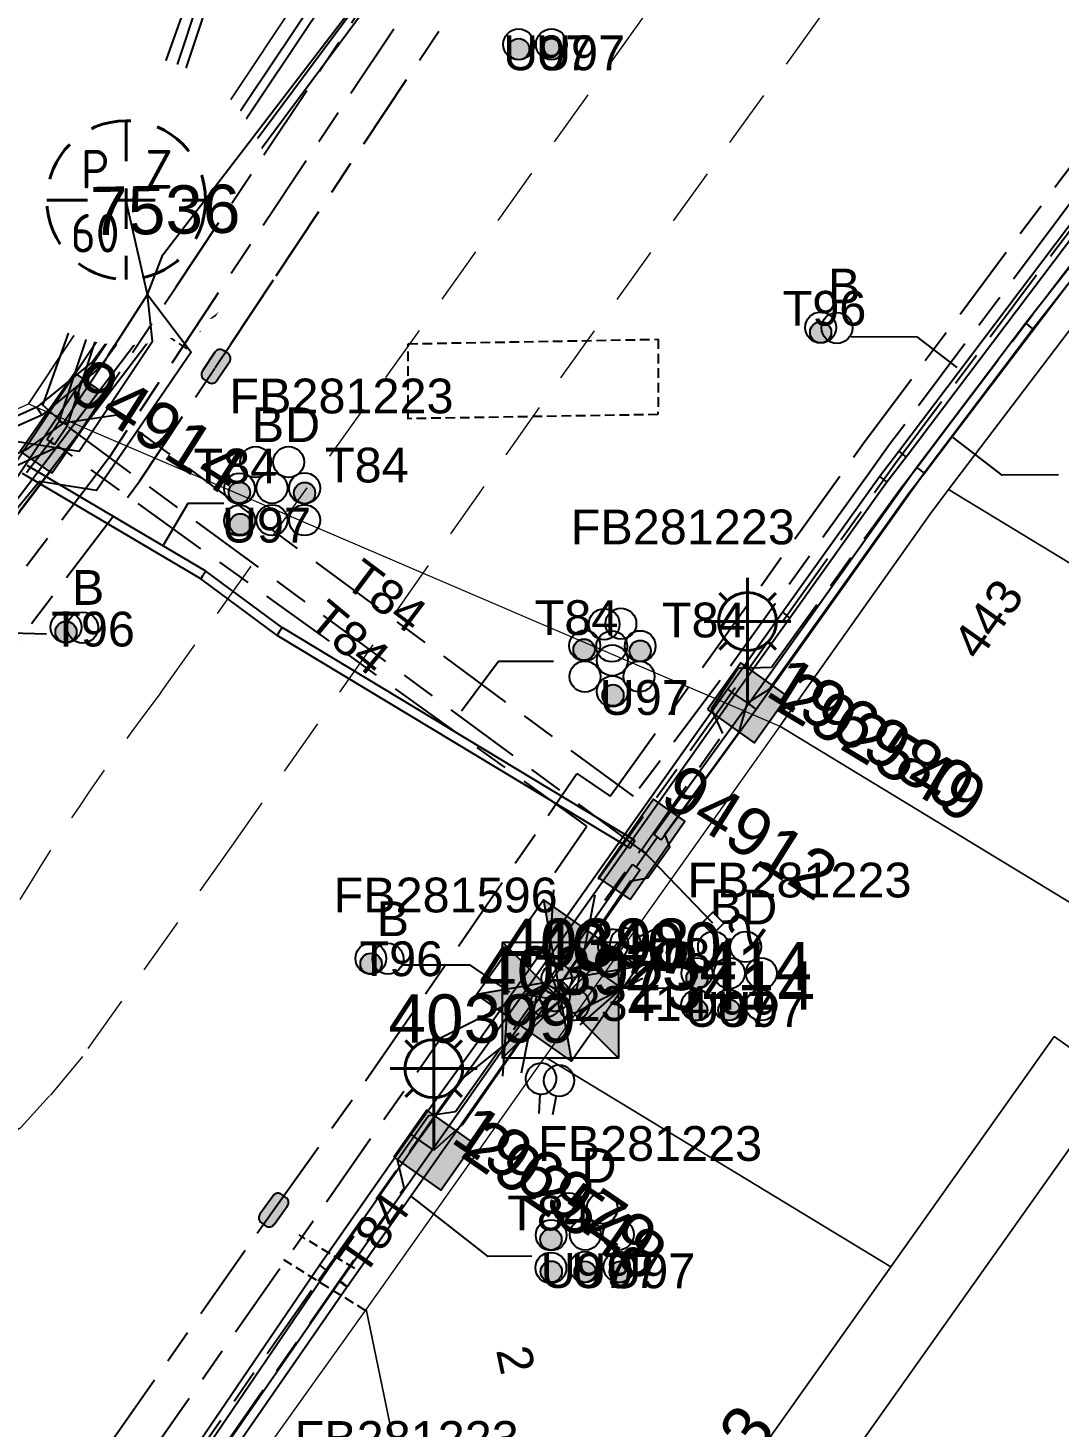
# Model space of a CAD drawing. Header units: metres. Extents: x 300929 to 302247, y 6244220 to 6246836.
# Drawn here: x 301323.3 to 301376.7, y 6244507.1 to 6244579.5 of the extents above; entities that cross this region are included whole.
import ezdxf
from ezdxf.enums import TextEntityAlignment as Align

# ---------------------------------------------------------------- set-up
doc = ezdxf.new("R2010")
doc.units = ezdxf.units.M
for name, pattern in [('Cable Exist UG', [8.2, 4, -1.2, 1.8, -1.2]), ('Dash', [5, 3, -2]), ('DASHED', [0.75, 0.5, -0.25])]:
    doc.linetypes.add(name, pattern=pattern)
doc.layers.get('0').update_dxf_attribs({"color": 6})
for name, color, linetype in [('_User Miscellaneous1', 7, 'Continuous'), ('Duct_SP_EXT', 7, 'Continuous'), ('Equip_HV_EXT', 7, 'Continuous'), ('Equip_SL_EXT', 7, 'Continuous'), ('Equip_SP_SL_EXT', 7, 'Continuous'), ('Mains_HV_EXT', 7, 'Continuous'), ('Mains_HV_MOD', 3, 'Continuous'), ('Mains_LV_EXT', 7, 'Continuous'), ('Mains_LV_SL_EXT', 7, 'Continuous'), ('Services_SP_EXT', 7, 'Continuous'), ('Sub_SP_EXT', 7, 'Continuous'), ('SupportsUG_SP_LV_EXT', 7, 'Continuous'), ('SupportsUG_SP_LV_SL_EXT', 7, 'Continuous')]:
    doc.layers.add(name, color=color, linetype=linetype)
for name, color, linetype, lineweight in [('Cadastre Developer_SP_EXT', 9, 'Continuous', 5), ('Cadastre Land Parcels_SP_EXT', 9, 'Continuous', 5), ('Cadastre Roads_SP_EXT', 9, 'Continuous', 5)]:
    doc.layers.add(name, color=color, linetype=linetype, lineweight=lineweight)
doc.layers.add('UNKNOWN_FEATURES', color=1, linetype='DASHED', plot=False)
doc.styles.add('COLUMN_LABEL', font='arial.ttf')
doc.styles.add('iecARIAL', font='arial.ttf', dxfattribs={"height": 2})
doc.styles.add('IESYMBOL1', font='isocp.shx')
doc.styles.add('POLE_LABEL', font='arial.ttf')
doc.styles.add('SLCP_LABEL', font='arial.ttf', dxfattribs={"height": 3.5})
doc.styles.get("Standard").update_dxf_attribs({"font": 'arial.ttf'})
doc.styles.add('SWITCH_LABEL', font='arial.ttf', dxfattribs={"height": 2.5})

# ---------------------------------------------------------------- blocks, each defined once
blk = doc.blocks.new('COLUMN_EXT')
blk.add_hatch(color=256).paths.add_polyline_path([(-1.485, 1.485), (-1.485, -1.485), (1.485, -1.485), (1.485, 1.485)])
blk.add_lwpolyline([(-1.485, -1.485), (1.485, -1.485), (1.485, 1.485), (-1.485, 1.485)], close=True)
for tag, height, style, flags, p in [('ASSET_NUM', 2.5, 'COLUMN_LABEL', 8, (2, 2)), ('STRUCTURE_PLANT_NUMBER', 0.2, 'POLE_LABEL', 9, (1.813, 0.031)), ('STREET_CODE', 0.2, 'COLUMN_LABEL', 9, (1.813, -0.2))]:
    blk.add_attdef(tag, text='', height=height, dxfattribs=dict(style=style, flags=flags)).set_placement(p, align=Align.MIDDLE_LEFT)
at = {"flags": 9}
for tag, p in [('OWNED_BY', (1.813, -0.6)), ('STATE', (1.813, -0.8)), ('COLUMN_TYPE', (1.813, -0.4)), ('USAGE', (1.813, -1)), ('LEGEND', (1.813, -1.2)), ('LOCATION', (1.813, -1.4)), ('STREETNAME', (1.813, -1.6)), ('SUBURB', (1.813, -1.8)), ('NOTES', (1.813, -2))]:
    blk.add_attdef(tag, text='', height=0.2, dxfattribs=at).set_placement(p, align=Align.MIDDLE_LEFT)
at = {"flags": 1}
blk.add_attdef('Z', (1.813, -2.351), '', height=0.2, dxfattribs=at)
blk = doc.blocks.new('PILLAR_EXT')
blk.add_hatch(color=256).paths.add_polyline_path([(-2.475, 0.99), (-2.475, -0.99), (2.475, -0.99), (2.475, 0.99)])
blk.add_lwpolyline([(-2.475, -0.99), (2.475, -0.99), (2.475, 0.99), (-2.475, 0.99)], close=True)
at = {"style": 'iecARIAL', "flags": 8}
blk.add_attdef('ASSET_NUM', (1.5, 3.5), '', height=2.5, dxfattribs=at)
for tag, p, flags in [('OWNED_BY', (0, -0.2), 9), ('STATE', (0, -0.4), 9), ('SUPPORT_TYPE', (0, -0.6), 9), ('USAGE', (0, -0.8), 9), ('LEGEND', (0, -1), 9), ('LOCATION', (0, -1.2), 9), ('NOTES', (0, -1.4), 9), ('PARENT', (0, -1.6), 9), ('STREETNAME', (0, -1.8), 9), ('SUBURB', (0, -2), 1)]:
    blk.add_attdef(tag, p, '', height=0.2, dxfattribs=dict(flags=flags))
blk = doc.blocks.new('DUCT_EXT')
blk.add_circle((0, 0.8), 0.8)
at = {"flags": 1}
blk.add_attdef('Z', (0, 0), '', height=0.2, dxfattribs=at)
at = {"flags": 9}
for tag, p in [('DUCT_CODE', (0, 0)), ('XSECT_TYPE', (0, -0.2)), ('STATE', (0, -0.6)), ('FB_REFERENCE', (0, -0.4)), ('NOTES', (0, -0.8))]:
    blk.add_attdef(tag, text='', height=0.2, dxfattribs=at).set_placement(p, align=Align.MIDDLE_LEFT)
blk = doc.blocks.new('SL_LANTERN_EXT')
at = {"lineweight": 40}
for p, q in [((0, 1.968), (0, 6.468)), ((-1.459, 5.676), (-1.061, 5.278)), ((1.458, 5.676), (1.06, 5.278)), ((-2.25, 4.218), (2.25, 4.218)), ((-1.459, 2.759), (-1.061, 3.157)), ((1.458, 2.759), (1.06, 3.157)), ((0, 0), (0, 2.721))]:
    blk.add_line(p, q, dxfattribs=at)
blk.add_circle((0, 4.218), 1.5, dxfattribs=at)
at = {"style": 'iecARIAL', "flags": 8}
blk.add_attdef('ASSET_NUM', (1.5, 1.5), '', height=2.5, dxfattribs=at)
for tag, p, height, flags in [('CONSTRUCTED_VOLTAGE', (0.981, -0.653), 0.2, 9), ('CONTROL_TYPE', (0.981, -0.853), 0.2, 9), ('LANTERN_PURPOSE', (0.981, -1.053), 0.2, 9), ('LANTERN_TYPE', (0.981, -1.253), 0.2, 9), ('NO_PHASES', (0.981, -1.453), 0.2, 9), ('LNUMBER', (2.181, -3.253), 2.5, 8), ('OPERATING_VOLTAGE', (0.981, -1.653), 0.2, 9), ('ORIENTATION', (0.981, -1.853), 0.2, 9), ('OWNED_BY', (0.981, -2.053), 0.2, 9), ('STATE', (0.981, -2.253), 0.2, 9), ('CEXIST', (0.981, -2.653), 0.2, 9), ('CNEW', (0.981, -2.853), 0.2, 9), ('CNUMBER', (0.981, -3.053), 0.2, 9), ('USAGE', (0.981, -2.453), 0.2, 9), ('CREMOVE', (0.981, -3.253), 0.2, 9), ('CREPLACE', (0.981, -3.453), 0.2, 9), ('LKINGHEIGHT', (0.981, -3.653), 0.2, 9), ('LBRACKET', (0.981, -3.853), 0.2, 9), ('LBRACKETVOCAB', (0.981, -4.053), 0.2, 9), ('LCATEGORY', (0.981, -4.253), 0.2, 9), ('LCHARGE1', (0.981, -4.453), 0.2, 9), ('LCHARGE1PERCENT', (0.981, -4.653), 0.2, 9), ('LCHARGE2', (0.981, -4.853), 0.2, 9), ('LCHARGE2PERCENT', (0.981, -5.053), 0.2, 9), ('LCHARGE3', (0.981, -5.253), 0.2, 9), ('LCHARGE3PERCENT', (0.981, -5.453), 0.2, 9), ('LEXIST', (0.981, -5.653), 0.2, 9), ('LLAMP', (0.981, -5.853), 0.2, 9), ('LLAMPVOCAB', (0.981, -6.053), 0.2, 9), ('LMAST', (0.981, -6.253), 0.2, 9), ('LMASTVOCAB', (0.981, -6.453), 0.2, 9), ('LNEW', (0.981, -6.653), 0.2, 9), ('LANTNUMBER', (0.981, -6.853), 0.2, 9), ('LOUTREACH', (0.981, -7.253), 0.2, 9), ('LOUTREACHVOCAB', (0.981, -7.453), 0.2, 9), ('LRATECODE', (0.981, -7.653), 0.2, 9), ('LREMOVE', (0.981, -7.853), 0.2, 9), ('LREPLACE', (0.981, -8.053), 0.2, 9), ('LTYPE', (0.981, -8.253), 0.2, 9), ('LTYPEVOCAB', (0.981, -8.453), 0.2, 9), ('LEGEND', (0.981, -8.653), 0.2, 9), ('LOCATION', (0.981, -8.853), 0.2, 9), ('STREETNAME', (0.981, -9.253), 0.2, 9), ('SUBURB', (0.981, -9.453), 0.2, 1), ('NOTES', (0.981, -9.053), 0.2, 9)]:
    blk.add_attdef(tag, p, '', height=height, dxfattribs=dict(flags=flags))
blk = doc.blocks.new('CCP_EXT')
at = {"flags": 9}
for tag, p in [('USAGE', (0, -1.2)), ('LEGEND', (0, -1.4)), ('STATE', (0, -1.8)), ('LIFE_SUPPORT', (0, -1.6)), ('NOTES', (0, -2))]:
    blk.add_attdef(tag, text='', height=0.2, dxfattribs=at).set_placement(p, align=Align.MIDDLE_LEFT)
blk.add_wipeout([(0, 0.566), (0.566, 0), (0, -0.566), (-0.566, 0)])
blk.add_lwpolyline([(-0.566, 0), (0, 0.566), (0.566, 0), (0, -0.566), (-0.566, 0)])
at = {"flags": 1}
blk.add_attdef('Z', (0, 0), '', height=0.2, dxfattribs=at)
at = {"flags": 9}
for tag, p in [('CCP_TYPE', (0, 0)), ('OPERATING_VOLTAGE', (0, -0.6)), ('ORIENTATION', (0, -0.8)), ('CONSTRUCTED_VOLTAGE', (0, -0.2)), ('NO_PHASES', (0, -0.4)), ('OWNED_BY', (0, -1))]:
    blk.add_attdef(tag, text='', height=0.2, dxfattribs=at).set_placement(p, align=Align.MIDDLE_LEFT)
blk = doc.blocks.new('HV_STJ_EXT')
h = blk.add_hatch(color=256)
edge = h.paths.add_edge_path()
edge.add_ellipse((-0.586, 0.131), major_axis=(0.226, 0.226), ratio=1, start_angle=44.99996, end_angle=135)
edge.add_line((-0.906, 0.131), (-0.906, -0.131))
edge.add_ellipse((-0.586, -0.131), major_axis=(0.226, 0.226), ratio=1, start_angle=134.99996, end_angle=225)
edge.add_line((-0.586, -0.451), (0.586, -0.451))
edge.add_ellipse((0.586, -0.131), major_axis=(-0.226, 0.226), ratio=1, start_angle=134.99996, end_angle=225)
edge.add_line((0.906, -0.131), (0.906, 0.131))
edge.add_ellipse((0.586, 0.131), major_axis=(-0.226, 0.226), ratio=1, start_angle=224.99996, end_angle=315)
edge.add_line((0.586, 0.451), (-0.586, 0.451))
blk.add_lwpolyline([(-0.906, 0.131), (-0.906, -0.131, 0.414214), (-0.586, -0.451), (0.586, -0.451, 0.414214), (0.906, -0.131), (0.906, 0.131, 0.414214), (0.586, 0.451), (-0.586, 0.451, 0.414214)], format="xyb", close=True)
for tag, flags, p in [('ORIENTATION', 9, (1.5, 0)), ('Z', 1, (1.5, -0.8)), ('USAGE', 9, (1.5, -0.2)), ('LEGEND', 9, (1.5, -0.4)), ('NOTES', 9, (1.5, -0.6))]:
    blk.add_attdef(tag, text='', height=0.2, dxfattribs=dict(flags=flags)).set_placement(p, align=Align.MIDDLE_LEFT)
blk = doc.blocks.new('SWG_HOLEC_SU_EXT')
blk.add_line((1.8, -2), (5.8, -2))
for points in [[(1.8, -0.8, 1), (1.8, 0.8, 1)], [(5.8, -0.8, 1), (5.8, 0.8, 1)]]:
    blk.add_lwpolyline(points, format="xyb", close=True)
for points in [[(1, 0), (0, 0)], [(6.6, 0), (7.6, 0)]]:
    blk.add_lwpolyline(points)
at = {"style": 'SWITCH_LABEL', "flags": 8}
blk.add_attdef('ASSET_NUM', text='', height=2.5, rotation=179.95437, dxfattribs=at).set_placement((-2.4, 0), align=Align.MIDDLE_LEFT)
at = {"flags": 1}
blk.add_attdef('Z', (0, 0), '', height=0.2, dxfattribs=at)
at = {"flags": 9}
for tag, p in [('ACTUAL_STATUS', (0, -0.4)), ('CONSTRUCTED_VOLTAGE', (0, -0.6)), ('NO_PHASES', (0, -0.8)), ('OPERATING_VOLTAGE', (0, -1)), ('ORIENTATION', (0, -1.2)), ('OWNED_BY', (0, -1.4)), ('STATE', (0, -1.8)), ('SWITCH_TYPE', (0, -2)), ('USAGE', (0, -2.2)), ('PARENT', (0, -1.6)), ('STREETNAME', (0, -2.6)), ('SUBURB', (0, -2.8)), ('LOCATION', (0, -2.4)), ('NOTES', (0, -3))]:
    blk.add_attdef(tag, text='', height=0.2, dxfattribs=at).set_placement(p, align=Align.MIDDLE_LEFT)
at = {"style": 'SWITCH_LABEL', "flags": 9}
blk.add_attdef('STREET_CODE', text='', height=0.2, dxfattribs=at).set_placement((0, -0.2), align=Align.MIDDLE_LEFT)
blk = doc.blocks.new('SWITCHING_STATION_EXT')
blk.add_hatch(color=256).paths.add_polyline_path([(-3, 3), (-3, -3), (0, 0)])
h = blk.add_hatch(color=256)
h.paths.add_polyline_path([(0, 0), (3, -3), (3, 3)])
h.paths.add_polyline_path([(3.593, -1.15), (4.626, -1.15), (4.626, -0.85), (3.593, -0.85)], flags=9)
h.paths.add_polyline_path([(3.593, -0.95), (4.826, -0.95), (4.826, -0.65), (3.593, -0.65)], flags=9)
h.paths.add_polyline_path([(3.593, -0.75), (4.626, -0.75), (4.626, -0.45), (3.593, -0.45)], flags=9)
h.paths.add_polyline_path([(3.593, -0.55), (4.826, -0.55), (4.826, -0.25), (3.593, -0.25)], flags=9)
h.paths.add_polyline_path([(3.593, -0.35), (5.693, -0.35), (5.693, -0.05), (3.593, -0.05)], flags=9)
for p, q in [((-3, 3), (3, -3)), ((-3, -3), (3, 3)), ((-2.4, 2.327), (-2.4, 2.327, 0)), ((2.327, 2.327), (2.327, 2.327, 0))]:
    blk.add_line(p, q)
blk.add_lwpolyline([(-3, 3), (3, 3), (3, -3), (-3, -3)], close=True)
for tag, height, flags, p in [('ASSET_NUM', 2.5, 8, (3.461, 2)), ('STREET_CODE', 0.2, 9, (1.5, 0)), ('OPERATING_VOLTAGE', 0.2, 9, (1.5, -0.6)), ('OPERATED_BY', 0.2, 9, (1.5, -0.8)), ('CONSTRUCTED_VOLTAGE', 0.2, 9, (1.5, -0.2)), ('NO_PHASES', 0.2, 9, (1.5, -0.4)), ('ORIENTATION', 0.2, 9, (1.5, -1.2)), ('OWNED_BY', 0.2, 9, (1.5, -1.4)), ('MAINTAINED_BY', 0.2, 9, (1.5, -1)), ('STATE', 0.2, 9, (1.5, -1.6)), ('USAGE', 0.2, 9, (1.5, -2)), ('PARENT', 0.2, 9, (1.5, -1.8)), ('LEGEND', 0.2, 9, (1.5, -2.2)), ('SITE_TYPE', 0.2, 9, (1.5, -2.6)), ('STREETNAME', 0.2, 9, (1.5, -2.8)), ('LOCATION', 0.2, 9, (1.5, -2.4)), ('Z', 0.2, 1, (1.5, -3.4)), ('SUBURB', 0.2, 9, (1.5, -3)), ('NOTES', 0.2, 9, (1.5, -3.2))]:
    blk.add_attdef(tag, text='', height=height, dxfattribs=dict(flags=flags)).set_placement(p, align=Align.MIDDLE_LEFT)
blk = doc.blocks.new('CABLE_LARGE_EXT')
h = blk.add_hatch(color=256)
edge = h.paths.add_edge_path()
edge.add_arc((0, 0.55), 0.55, 0, 360)
blk.add_circle((0, 0.55), 0.55)
at = {"flags": 1}
blk.add_attdef('Z', (0, 0), '', height=0.2, dxfattribs=at)
at = {"flags": 9}
for tag, p in [('COND_CODE', (0, 0)), ('XSECT_SIZE', (0, -0.6)), ('STATE', (0, -0.4)), ('FB_REFERENCE', (0, -0.2)), ('NOTES', (0, -0.8))]:
    blk.add_attdef(tag, text='', height=0.2, dxfattribs=at).set_placement(p, align=Align.MIDDLE_LEFT)
blk = doc.blocks.new('SLCP_ZELL_EXT')
blk.add_wipeout([(-0.236, 7.5), (-0.706, 7.47), (-1.174, 7.411), (-1.637, 7.323), (-2.093, 7.206), (-2.542, 7.06), (-2.98, 6.887), (-3.407, 6.686), (-3.82, 6.459), (-4.218, 6.206), (-4.599, 5.929), (-4.962, 5.629), (-5.306, 5.306), (-5.629, 4.962), (-5.929, 4.599), (-6.206, 4.218), (-6.459, 3.82), (-6.686, 3.407), (-6.887, 2.98), (-7.06, 2.542), (-7.206, 2.093), (-7.323, 1.637), (-7.411, 1.174), (-7.47, 0.706), (-7.5, 0.236), (-7.5, -0.236), (-7.47, -0.706), (-7.411, -1.174), (-7.323, -1.637), (-7.206, -2.093), (-7.06, -2.542), (-6.887, -2.98), (-6.686, -3.407), (-6.459, -3.82), (-6.206, -4.218), (-5.929, -4.599), (-5.629, -4.962), (-5.306, -5.306), (-4.962, -5.629), (-4.599, -5.929), (-4.218, -6.206), (-3.82, -6.459), (-3.407, -6.686), (-2.98, -6.887), (-2.542, -7.06), (-2.093, -7.206), (-1.637, -7.323), (-1.174, -7.411), (-0.706, -7.47), (-0.236, -7.5), (0.236, -7.5), (0.706, -7.47), (1.174, -7.411), (1.637, -7.323), (2.093, -7.206), (2.542, -7.06), (2.98, -6.887), (3.407, -6.686), (3.82, -6.459), (4.218, -6.206), (4.599, -5.929), (4.962, -5.629), (5.306, -5.306), (5.629, -4.962), (5.929, -4.599), (6.206, -4.218), (6.459, -3.82), (6.686, -3.407), (6.887, -2.98), (7.06, -2.542), (7.206, -2.093), (7.323, -1.637), (7.411, -1.174), (7.47, -0.706), (7.5, -0.236), (7.5, 0.236), (7.47, 0.706), (7.411, 1.174), (7.323, 1.637), (7.206, 2.093), (7.06, 2.542), (6.887, 2.98), (6.686, 3.407), (6.459, 3.82), (6.206, 4.218), (5.929, 4.599), (5.629, 4.962), (5.306, 5.306), (4.962, 5.629), (4.599, 5.929), (4.218, 6.206), (3.82, 6.459), (3.407, 6.686), (2.98, 6.887), (2.542, 7.06), (2.093, 7.206), (1.637, 7.323), (1.174, 7.411), (0.706, 7.47), (0.236, 7.5)])
at = {"linetype": 'Dash', "lineweight": 40, "ltscale": 0.7}
for p, q in [((0, 4.109), (0, -4.109)), ((-4.109, 0), (4.109, 0))]:
    blk.add_line(p, q, dxfattribs=at)
blk.add_circle((0, 0), 4.109, dxfattribs=at)
at = {"lineweight": 40, "style": 'IESYMBOL1'}
for s, p in [('P', (-1.604, 0)), ('Z', (1.702, 0)), ('60', (-1.612, -3.312))]:
    blk.add_text(s, height=2, dxfattribs=at).set_placement(p, align=Align.BOTTOM_CENTER)
at = {"style": 'SLCP_LABEL'}
for tag, height, flags, p in [('ASSET_NUM', 2.5, 8, (2, 2)), ('STREET_CODE', 0.2, 9, (0, -0.2))]:
    blk.add_attdef(tag, text='', height=height, dxfattribs=dict(at, flags=flags)).set_placement(p, align=Align.MIDDLE_LEFT)
at = {"flags": 1}
blk.add_attdef('Z', (0, 0), '', height=0.2, dxfattribs=at)
at = {"flags": 9}
for tag, p in [('CONSTRUCTED_VOLTAGE', (0, -0.4)), ('CONTROL_TYPE', (0, -0.6)), ('NO_PHASES', (0, -0.8)), ('OPERATING_VOLTAGE', (0, -1)), ('ORIENTATION', (0, -1.2)), ('OWNED_BY', (0, -1.4)), ('STATE', (0, -2)), ('USAGE', (0, -1.6)), ('LOCATION', (0, -1.8)), ('NOTES', (0, -2.2))]:
    blk.add_attdef(tag, text='', height=0.2, dxfattribs=at).set_placement(p, align=Align.MIDDLE_LEFT)

msp = doc.modelspace()

# ---------------------------------------------------------------- linework, layer by layer
at = {"layer": '_User Miscellaneous1'}
for points in [[(301360.581, 6244544.542), (301361.692, 6244545.238), (301361.692, 6244545.238), (301368.935, 6244555.39), (301369.786, 6244556.507), (301371.228, 6244558.408), (301371.228, 6244558.408), (301378.927, 6244568.523), (301379.94, 6244569.907), (301379.94, 6244569.907), (301383.331, 6244574.464), (301384.045, 6244576.251)], [(301328.403, 6244565.095), (301330.06, 6244568.385)], [(301329.514, 6244565.68), (301330.321, 6244565.117), (301330.377, 6244565.006), (301330.175, 6244564.567)], [(301324.642, 6244558.267), (301323.25, 6244556.455)], [(301360.581, 6244544.542), (301359.736, 6244545.112)], [(301354.619, 6244537.226), (301355.311, 6244536.734)], [(301355.92, 6244537.598), (301354.823, 6244536.042)], [(301350.986, 6244529.123), (301350.321, 6244529.572)], [(301344.339, 6244521.398), (301343.355, 6244522.076)]]:
    msp.add_lwpolyline(points, dxfattribs=at)
at = {"layer": 'Cadastre Land Parcels_SP_EXT', "linetype": 'Continuous'}
for points in [[(301365.35, 6244623.152), (301393.24, 6244665.07), (301405.811, 6244693.785), (301282.408, 6244711.309), (301260.853, 6244562.086), (301311.591, 6244554.745), (301323.368, 6244560.017), (301365.35, 6244623.152)], [(301416.293, 6244544.105), (301406.34, 6244551.672), (301380.12, 6244567.59), (301370.992, 6244555.584), (301388.946, 6244544.683), (301418.64, 6244540.378), (301416.293, 6244544.105)], [(301418.64, 6244540.378), (301388.946, 6244544.683), (301370.992, 6244555.584), (301370.016, 6244554.299), (301362.245, 6244543.348), (301381.88, 6244531.426), (301378.111, 6244526.109), (301376.454, 6244527.283), (301367.995, 6244515.352), (301355.27, 6244497.405), (301358.698, 6244495.323), (301377.809, 6244522.276), (301412.638, 6244517.226), (301418.64, 6244540.378)], [(301381.88, 6244531.426), (301362.245, 6244543.348), (301350.818, 6244527.243), (301350.094, 6244526.22), (301367.995, 6244515.352), (301376.454, 6244527.283), (301378.111, 6244526.109), (301381.88, 6244531.426)], [(301367.995, 6244515.352), (301350.094, 6244526.22), (301340.835, 6244513.169), (301342.493, 6244505.161), (301355.27, 6244497.405), (301367.995, 6244515.352)], [(301415.722, 6244506.99), (301414.842, 6244509.91), (301412.638, 6244517.226), (301377.809, 6244522.276), (301358.698, 6244495.323), (301387.627, 6244477.756), (301415.722, 6244506.99)]]:
    msp.add_lwpolyline(points, close=True, dxfattribs=at)
at = {"layer": 'Cadastre Roads_SP_EXT', "linetype": 'Continuous'}
for points in [[(301416.263, 6244668.642), (301441.212, 6244725.216), (301450.052, 6244744.944), (301443.446, 6244755.294), (301442.792, 6244756.344), (301437.425, 6244764.959), (301405.811, 6244693.785), (301393.24, 6244665.07), (301374.333, 6244621.865), (301365.35, 6244623.152), (301323.368, 6244560.017), (301362.245, 6244543.348), (301370.016, 6244554.299), (301370.992, 6244555.584), (301380.12, 6244567.59), (301389.246, 6244579.594), (301398.371, 6244591.601), (301407.496, 6244603.609), (301411.772, 6244609.235), (301390.823, 6244611.448), (301416.263, 6244668.642)], [(301358.698, 6244495.323), (301355.27, 6244497.405), (301342.493, 6244505.162), (301340.835, 6244513.169), (301331.771, 6244500.477), (301330.484, 6244498.669), (301323.74, 6244488.466), (301332.213, 6244490.342), (301336.445, 6244487.772), (301344.717, 6244482.75), (301357.55, 6244474.958), (301370.385, 6244467.165), (301390.404, 6244455.008), (301393.968, 6244460.868), (301399.756, 6244470.391), (301395.527, 6244472.959), (301387.627, 6244477.756), (301358.698, 6244495.323)]]:
    msp.add_lwpolyline(points, close=True, dxfattribs=at)
at = {"layer": 'Duct_SP_EXT'}
for p, q in [((301329.86, 6244568.518), (301366.269, 6244622.928)), ((301330.259, 6244568.251), (301366.671, 6244622.666)), ((301324.941, 6244559.13), (301342.701, 6244612.542)), ((301325.377, 6244558.918), (301343.157, 6244612.39)), ((301353.635, 6244598.543), (301329.325, 6244565.829)), ((301354.02, 6244598.257), (301329.71, 6244565.543)), ((301368.415, 6244557.571), (301383.049, 6244576.959)), ((301368.797, 6244557.28), (301383.432, 6244576.67)), ((301329.86, 6244568.518), (301330.06, 6244568.385)), ((301330.259, 6244568.251), (301330.06, 6244568.385)), ((301374.976, 6244564.204), (301378.566, 6244568.787)), ((301375.357, 6244563.911), (301378.947, 6244568.494)), ((301329.32, 6244565.822), (301326.693, 6244562.217)), ((301329.708, 6244565.539), (301327.044, 6244561.884)), ((301329.32, 6244565.822), (301329.514, 6244565.68)), ((301329.325, 6244565.829), (301329.518, 6244565.686)), ((301329.708, 6244565.539), (301329.514, 6244565.68)), ((301329.71, 6244565.543), (301329.518, 6244565.686)), ((301309.439, 6244537.159), (301328.204, 6244565.228)), ((301309.834, 6244536.885), (301328.603, 6244564.962)), ((301328.204, 6244565.228), (301328.403, 6244565.095)), ((301328.603, 6244564.962), (301328.403, 6244565.095)), ((301330.097, 6244564.89), (301329.423, 6244563.834)), ((301330.097, 6244564.89), (301330.299, 6244564.761)), ((301330.502, 6244564.632), (301330.299, 6244564.761)), ((301330.502, 6244564.632), (301329.817, 6244563.56)), ((301369.335, 6244556.726), (301374.976, 6244564.204)), ((301374.976, 6244564.204), (301375.166, 6244564.057)), ((301375.357, 6244563.911), (301375.166, 6244564.057)), ((301329.423, 6244563.834), (301322.508, 6244554.724)), ((301329.817, 6244563.56), (301322.885, 6244554.428)), ((301329.423, 6244563.834), (301329.62, 6244563.697)), ((301329.817, 6244563.56), (301329.62, 6244563.697)), ((301369.722, 6244556.443), (301375.357, 6244563.911)), ((301326.693, 6244562.217), (301323.791, 6244559.849)), ((301327.044, 6244561.884), (301324.045, 6244559.437)), ((301326.693, 6244562.217), (301326.869, 6244562.05)), ((301327.044, 6244561.884), (301326.869, 6244562.05)), ((301323.791, 6244559.849), (301311.537, 6244554.378)), ((301323.791, 6244559.849), (301323.918, 6244559.643)), ((301324.045, 6244559.437), (301323.918, 6244559.643)), ((301324.045, 6244559.437), (301311.606, 6244553.883)), ((301324.309, 6244558.175), (301324.941, 6244559.13)), ((301324.709, 6244557.91), (301325.377, 6244558.918)), ((301324.941, 6244559.13), (301325.159, 6244559.024)), ((301325.377, 6244558.918), (301325.159, 6244559.024)), ((301324.309, 6244558.175), (301324.509, 6244558.042)), ((301324.709, 6244557.91), (301324.509, 6244558.042)), ((301367.414, 6244556.263), (301368.415, 6244557.571)), ((301368.415, 6244557.571), (301368.606, 6244557.425)), ((301368.797, 6244557.28), (301368.606, 6244557.425)), ((301332.542, 6244551.361), (301323.287, 6244556.824)), ((301360.636, 6244544.495), (301369.335, 6244556.726)), ((301367.8, 6244555.977), (301368.797, 6244557.28)), ((301369.335, 6244556.726), (301369.529, 6244556.585)), ((301332.277, 6244550.961), (301323.043, 6244556.41)), ((301361.026, 6244544.215), (301369.722, 6244556.443)), ((301362.387, 6244549.232), (301367.414, 6244556.263)), ((301362.777, 6244548.953), (301367.8, 6244555.977)), ((301367.414, 6244556.263), (301367.607, 6244556.12)), ((301367.8, 6244555.977), (301367.607, 6244556.12)), ((301369.722, 6244556.443), (301369.529, 6244556.585)), ((301332.277, 6244550.961), (301332.41, 6244551.161)), ((301336.218, 6244548.047), (301332.277, 6244550.961)), ((301332.542, 6244551.361), (301332.41, 6244551.161)), ((301336.504, 6244548.433), (301332.542, 6244551.361)), ((301359.541, 6244545.252), (301362.387, 6244549.232)), ((301359.932, 6244544.972), (301362.777, 6244548.953)), ((301362.387, 6244549.232), (301362.387, 6244549.232)), ((301362.387, 6244549.232), (301362.582, 6244549.092)), ((301362.387, 6244549.232), (301362.582, 6244549.092)), ((301362.777, 6244548.953), (301362.582, 6244549.092)), ((301362.777, 6244548.953), (301362.582, 6244549.092)), ((301362.777, 6244548.953), (301362.777, 6244548.953)), ((301336.218, 6244548.047), (301336.361, 6244548.24)), ((301336.237, 6244548.034), (301336.361, 6244548.24)), ((301354.495, 6244537.02), (301336.237, 6244548.034)), ((301336.485, 6244548.445), (301336.361, 6244548.24)), ((301336.504, 6244548.433), (301336.361, 6244548.24)), ((301354.743, 6244537.431), (301336.485, 6244548.445)), ((301359.54, 6244545.251), (301359.736, 6244545.112)), ((301359.541, 6244545.252), (301359.736, 6244545.112)), ((301355.726, 6244537.739), (301360.636, 6244544.495)), ((301359.932, 6244544.973), (301359.736, 6244545.112)), ((301359.932, 6244544.972), (301359.736, 6244545.112)), ((301360.636, 6244544.495), (301360.831, 6244544.355)), ((301356.114, 6244537.457), (301361.026, 6244544.215)), ((301361.026, 6244544.215), (301360.831, 6244544.355)), ((301354.495, 6244537.02), (301354.619, 6244537.226)), ((301354.743, 6244537.431), (301354.619, 6244537.226)), ((301355.726, 6244537.739), (301355.92, 6244537.598)), ((301356.114, 6244537.457), (301355.92, 6244537.598)), ((301354.626, 6244536.179), (301349.764, 6244529.191)), ((301355.02, 6244535.905), (301350.156, 6244528.914)), ((301354.626, 6244536.179), (301354.823, 6244536.042)), ((301355.02, 6244535.905), (301354.823, 6244536.042)), ((301349.764, 6244529.191), (301348.41, 6244527.32)), ((301349.764, 6244529.191), (301349.96, 6244529.052)), ((301350.156, 6244528.914), (301348.799, 6244527.039)), ((301350.156, 6244528.914), (301349.96, 6244529.052)), ((301348.41, 6244527.319), (301339.486, 6244514.623)), ((301348.8, 6244527.04), (301339.878, 6244514.347)), ((301343.16, 6244522.216), (301346.78, 6244527.226)), ((301346.78, 6244527.226), (301346.975, 6244527.087)), ((301347.171, 6244526.947), (301346.975, 6244527.087)), ((301348.41, 6244527.32), (301348.41, 6244527.319)), ((301348.41, 6244527.32), (301348.605, 6244527.18)), ((301348.41, 6244527.319), (301348.605, 6244527.18)), ((301348.799, 6244527.039), (301348.605, 6244527.18)), ((301348.8, 6244527.04), (301348.605, 6244527.18)), ((301348.799, 6244527.039), (301348.8, 6244527.04)), ((301343.55, 6244521.935), (301347.171, 6244526.947)), ((301338.42, 6244515.447), (301343.158, 6244522.214)), ((301343.158, 6244522.214), (301343.355, 6244522.076)), ((301343.16, 6244522.216), (301343.355, 6244522.076)), ((301343.552, 6244521.938), (301343.355, 6244522.076)), ((301343.55, 6244521.935), (301343.355, 6244522.076)), ((301338.816, 6244515.175), (301343.552, 6244521.938)), ((301312.441, 6244477.26), (301338.42, 6244515.446)), ((301338.42, 6244515.446), (301338.42, 6244515.447)), ((301338.42, 6244515.447), (301338.618, 6244515.311)), ((301338.42, 6244515.446), (301338.618, 6244515.311)), ((301312.838, 6244476.99), (301338.816, 6244515.176)), ((301338.816, 6244515.176), (301338.618, 6244515.311)), ((301338.816, 6244515.175), (301338.618, 6244515.311)), ((301338.816, 6244515.176), (301338.816, 6244515.175)), ((301339.464, 6244514.591), (301328.232, 6244498.427)), ((301339.858, 6244514.317), (301328.626, 6244498.153)), ((301339.485, 6244514.622), (301339.464, 6244514.591)), ((301339.464, 6244514.591), (301339.661, 6244514.454)), ((301339.485, 6244514.622), (301339.682, 6244514.485)), ((301339.486, 6244514.623), (301339.682, 6244514.485)), ((301339.858, 6244514.317), (301339.661, 6244514.454)), ((301339.878, 6244514.347), (301339.682, 6244514.485)), ((301339.879, 6244514.347), (301339.682, 6244514.485)), ((301339.879, 6244514.347), (301339.858, 6244514.317))]:
    msp.add_line(p, q, dxfattribs=at)
for points in [[(301365.947, 6244563.507), (301369.347, 6244563.487), (301371.415, 6244561.904)], [(301376.672, 6244556.345), (301373.769, 6244556.331), (301371.224, 6244558.28)], [(301333.474, 6244554.871), (301331.609, 6244554.871), (301330.347, 6244552.733)], [(301324.287, 6244548.094), (301321.841, 6244548.164), (301319.631, 6244549.973)], [(301350.539, 6244546.692), (301347.682, 6244546.681), (301345.773, 6244544.113)], [(301342.699, 6244530.983), (301346.197, 6244530.991), (301348.263, 6244529.569)], [(301356.991, 6244529.765), (301354.076, 6244529.789), (301351.958, 6244531.288)], [(301349.418, 6244515.92), (301347.148, 6244515.887), (301343.18, 6244518.996)]]:
    msp.add_lwpolyline(points, dxfattribs=at)
at = {"layer": 'Mains_HV_EXT', "linetype": 'Cable Exist UG'}
for points in [[(301181.553, 6244319.631), (301185.14, 6244326.83), (301185.14, 6244326.83), (301184.313, 6244329.647), (301216.81, 6244392.768), (301242.956, 6244434.253), (301244.86, 6244437.273), (301253.206, 6244450.514), (301256.455, 6244455.665), (301256.455, 6244455.665), (301260.63, 6244462.297), (301294.257, 6244509.248), (301305.482, 6244524.923), (301329.129, 6244556.028), (301333.022, 6244561.898)], [(301350.901, 6244529.163), (301350.287, 6244530.884), (301350.606, 6244535.763), (301352.26, 6244538.157), (301324.931, 6244557.812), (301311.101, 6244551.485), (301303.744, 6244552.754), (301301.315, 6244552.135)], [(301259.755, 6244398.14), (301270.892, 6244414.775), (301272.105, 6244416.586), (301272.105, 6244416.586), (301287.581, 6244439.744), (301290.741, 6244444.479), (301290.741, 6244444.479), (301297.736, 6244454.92), (301307.873, 6244470.13), (301321.227, 6244490.109), (301324.658, 6244495.047), (301324.683, 6244498.56), (301324.683, 6244498.56), (301344.726, 6244527.228), (301349.094, 6244529.445), (301350.901, 6244529.163)], [(301337.89, 6244490.36), (301326.327, 6244497.424), (301338.349, 6244514.638), (301345.641, 6244524.947), (301350.901, 6244529.163)], [(301258.088, 6244399.242), (301268.516, 6244414.807), (301274.456, 6244423.677), (301274.456, 6244423.677), (301285.924, 6244440.854), (301289.079, 6244445.588), (301296.073, 6244456.014), (301306.239, 6244471.24), (301319.585, 6244491.229), (301322.661, 6244495.667), (301322.89, 6244499.505), (301322.89, 6244499.505), (301335.191, 6244517.104), (301336.051, 6244518.296)]]:
    msp.add_lwpolyline(points, dxfattribs=at)
at = {"layer": 'Mains_LV_EXT', "linetype": 'Cable Exist UG'}
for points in [[(301355.102, 6244536.96), (301359.309, 6244542.956), (301358.711, 6244544.234), (301360.091, 6244546.334), (301360.091, 6244546.334), (301361.827, 6244546.385), (301368.481, 6244555.608), (301369.406, 6244556.82), (301371.137, 6244559.107), (301371.137, 6244559.107), (301378.515, 6244568.812), (301396.746, 6244592.843), (301396.746, 6244592.843), (301405.843, 6244604.93), (301407.587, 6244607.237), (301407.299, 6244608.877), (301408.693, 6244610.788), (301410.014, 6244610.438), (301410.014, 6244610.438), (301431.769, 6244640.165), (301431.12, 6244642.57), (301448.344, 6244665.585), (301451.036, 6244665.659)], [(301325.159, 6244559.024), (301323.228, 6244557.634), (301311.898, 6244552.622), (301302.439, 6244554.112)], [(301355.047, 6244536.942), (301325.159, 6244559.024)], [(301321.439, 6244488.402), (301320.891, 6244490.461), (301321.678, 6244491.941), (301323.848, 6244492.258), (301342.803, 6244519.45), (301342.47, 6244520.9), (301344.073, 6244523.191), (301345.461, 6244523.398), (301355.047, 6244536.942)]]:
    msp.add_lwpolyline(points, dxfattribs=at)
at = {"layer": 'Services_SP_EXT'}
msp.add_lwpolyline([(301325.159, 6244559.024), (301324.1, 6244559.959), (301343.451, 6244614.036)], dxfattribs=at)
at = {"layer": 'UNKNOWN_FEATURES'}
for points in [[(301327.728, 6244564.085), (301321.279, 6244568.774)], [(301329.811, 6244568.548), (301333.972, 6244565.924)], [(301329.742, 6244567.22), (301333.219, 6244564.906)], [(301329.133, 6244565.903), (301332.249, 6244563.758)], [(301328.67, 6244564.834), (301331.733, 6244562.745)], [(301343.011, 6244559.228), (301343.011, 6244563.13), (301355.961, 6244563.36), (301355.946, 6244559.467), (301342.981, 6244559.251)], [(301340.253, 6244515.266), (301337.367, 6244517.008)], [(301340.822, 6244513.09), (301336.48, 6244515.777)]]:
    msp.add_lwpolyline(points, dxfattribs=at)

# ---------------------------------------------------------------- block references
at = {"layer": 'Duct_SP_EXT'}
for name, p in [('DUCT_EXT', (301348.732, 6244577.822)), ('DUCT_EXT', (301350.432, 6244577.822)), ('CABLE_LARGE_EXT', (301348.732, 6244577.822)), ('CABLE_LARGE_EXT', (301350.432, 6244577.822)), ('DUCT_EXT', (301364.365, 6244563.17)), ('DUCT_EXT', (301365.209, 6244563.15)), ('CABLE_LARGE_EXT', (301364.365, 6244563.17)), ('DUCT_EXT', (301335.117, 6244556.205)), ('DUCT_EXT', (301336.826, 6244556.211)), ('DUCT_EXT', (301334.282, 6244554.837)), ('CABLE_LARGE_EXT', (301334.277, 6244554.879)), ('DUCT_EXT', (301335.966, 6244554.869)), ('DUCT_EXT', (301337.65, 6244554.853)), ('CABLE_LARGE_EXT', (301337.65, 6244554.853)), ('DUCT_EXT', (301334.286, 6244553.183)), ('DUCT_EXT', (301335.966, 6244553.2)), ('DUCT_EXT', (301337.65, 6244553.2)), ('CABLE_LARGE_EXT', (301334.324, 6244553.235)), ('DUCT_EXT', (301325.301, 6244547.662)), ('CABLE_LARGE_EXT', (301325.301, 6244547.662)), ('DUCT_EXT', (301326.161, 6244547.643)), ('DUCT_EXT', (301353.161, 6244547.816)), ('DUCT_EXT', (301354.025, 6244547.845)), ('DUCT_EXT', (301352.152, 6244546.706)), ('DUCT_EXT', (301353.555, 6244546.667)), ('DUCT_EXT', (301355.024, 6244546.682)), ('CABLE_LARGE_EXT', (301352.119, 6244546.75)), ('DUCT_EXT', (301353.581, 6244545.943)), ('CABLE_LARGE_EXT', (301355.024, 6244546.682)), ('DUCT_EXT', (301352.166, 6244545.107)), ('DUCT_EXT', (301354.969, 6244545.111)), ('DUCT_EXT', (301353.586, 6244544.339)), ('CABLE_LARGE_EXT', (301353.615, 6244544.388)), ('DUCT_EXT', (301341.081, 6244530.518)), ('DUCT_EXT', (301341.966, 6244530.507)), ('DUCT_EXT', (301358.818, 6244531.117)), ('DUCT_EXT', (301360.487, 6244531.12)), ('CABLE_LARGE_EXT', (301341.093, 6244530.494)), ('DUCT_EXT', (301357.968, 6244529.751)), ('CABLE_LARGE_EXT', (301357.968, 6244529.751)), ('DUCT_EXT', (301359.64, 6244529.754)), ('DUCT_EXT', (301361.3, 6244529.752)), ('DUCT_EXT', (301357.953, 6244528.101)), ('CABLE_LARGE_EXT', (301357.953, 6244528.101)), ('DUCT_EXT', (301359.617, 6244528.106)), ('CABLE_LARGE_EXT', (301359.617, 6244528.106)), ('DUCT_EXT', (301361.282, 6244528.102)), ('DUCT_EXT', (301351.341, 6244517.589)), ('DUCT_EXT', (301353.057, 6244517.59)), ('DUCT_EXT', (301350.416, 6244516.198)), ('DUCT_EXT', (301352.182, 6244516.226)), ('DUCT_EXT', (301353.895, 6244516.227)), ('CABLE_LARGE_EXT', (301350.404, 6244516.228)), ('DUCT_EXT', (301350.401, 6244514.506)), ('CABLE_LARGE_EXT', (301350.422, 6244514.559)), ('DUCT_EXT', (301352.166, 6244514.552)), ('CABLE_LARGE_EXT', (301352.166, 6244514.552)), ('DUCT_EXT', (301353.931, 6244514.549)), ('CABLE_LARGE_EXT', (301353.993, 6244514.54))]:
    msp.add_blockref(name, p, dxfattribs=at)
at = {"layer": 'Equip_HV_EXT'}
for p, rotation in [((301331.208, 6244566.322), 57.82134397862305), ((301332.975, 6244565.366), 57.82313274365087), ((301333.062, 6244561.959), 56.39360466113025), ((301336.051, 6244518.296), 54.28934408217363)]:
    msp.add_blockref('HV_STJ_EXT', p, dxfattribs=dict(at, rotation=rotation))
ref = msp.add_blockref('SWG_HOLEC_SU_EXT', (301349.25, 6244528.21), dxfattribs=dict(at, rotation=41.14831585283137))
ref.add_attrib('ASSET_NUM', '40399', dxfattribs={"layer": '0', "height": 2.5, "style": 'SWITCH_LABEL'}).set_placement((301346.851, 6244529.46), align=Align.TOP_CENTER)
ref = msp.add_blockref('SWG_HOLEC_SU_EXT', (301349.094, 6244529.445), dxfattribs=dict(at, rotation=27.07711486424353))
ref.add_attrib('ASSET_NUM', '40397', dxfattribs={"layer": '0', "height": 2.5, "style": 'SWITCH_LABEL'}).set_placement((301346.695, 6244530.695), align=Align.MIDDLE_LEFT)
ref = msp.add_blockref('SWG_HOLEC_SU_EXT', (301350.287, 6244530.884), dxfattribs=dict(at, rotation=266.096044571792))
ref.add_attrib('ASSET_NUM', '40398', dxfattribs={"layer": '0', "height": 2.5, "style": 'SWITCH_LABEL'}).set_placement((301347.888, 6244532.134), align=Align.MIDDLE_LEFT)
at = {"layer": 'Equip_SP_SL_EXT'}
ref = msp.add_blockref('SL_LANTERN_EXT', (301329.518, 6244565.686), dxfattribs=at)
ref.add_attrib('ASSET_NUM', '197002', dxfattribs={"layer": '0', "height": 2.5, "rotation": 327.93208, "style": 'iecARIAL'}).set_placement((301331.018, 6244567.186), align=Align.MIDDLE_RIGHT)
ref = msp.add_blockref('SL_LANTERN_EXT', (301360.581, 6244544.542), dxfattribs=at)
ref.add_attrib('ASSET_NUM', '196980', dxfattribs={"layer": '0', "height": 2.5, "rotation": 328.07716, "style": 'iecARIAL'}).set_placement((301362.081, 6244546.042), align=Align.MIDDLE_LEFT)
ref = msp.add_blockref('SL_LANTERN_EXT', (301344.339, 6244521.398), dxfattribs=at)
ref.add_attrib('ASSET_NUM', '196979', dxfattribs={"layer": '0', "height": 2.5, "rotation": 325.747, "style": 'iecARIAL'}).set_placement((301345.839, 6244522.898), align=Align.MIDDLE_LEFT)
ref = msp.add_blockref('SL_LANTERN_EXT', (301354.368, 6244495.605), dxfattribs=at)
ref.add_attrib('ASSET_NUM', '117633', dxfattribs={"layer": '0', "height": 2.5, "rotation": 54.02644, "style": 'iecARIAL'}).set_placement((301355.868, 6244497.105), align=Align.BOTTOM_LEFT)
at = {"layer": 'Sub_SP_EXT'}
ref = msp.add_blockref('SWITCHING_STATION_EXT', (301350.901, 6244529.163), dxfattribs=at)
ref.add_attrib('ASSET_NUM', '23414', dxfattribs={"layer": '0', "height": 2.5}).set_placement((301354.362, 6244529.913), align=Align.MIDDLE_LEFT)
at = {"layer": 'SupportsUG_SP_LV_EXT'}
ref = msp.add_blockref('PILLAR_EXT', (301325.159, 6244559.024), dxfattribs=dict(at, rotation=55.21228124598417))
ref.add_attrib('ASSET_NUM', '94914', dxfattribs={"layer": '0', "height": 2.5, "rotation": 327.60016, "style": 'iecARIAL'}).set_placement((301326.659, 6244562.524), align=Align.TOP_LEFT)
ref = msp.add_blockref('PILLAR_EXT', (301355.102, 6244536.96), dxfattribs=dict(at, rotation=55.08547646056113))
ref.add_attrib('ASSET_NUM', '94912', dxfattribs={"layer": '0', "height": 2.5, "rotation": 327.75459, "style": 'iecARIAL'}).set_placement((301356.602, 6244540.46), align=Align.MIDDLE_LEFT)
at = {"layer": 'SupportsUG_SP_LV_SL_EXT'}
ref = msp.add_blockref('COLUMN_EXT', (301329.518, 6244565.686), dxfattribs=dict(at, rotation=326.7839858611076))
ref.add_attrib('ASSET_NUM', '292569', dxfattribs={"layer": '0', "height": 2.5, "rotation": 327.99462, "style": 'COLUMN_LABEL'}).set_placement((301331.518, 6244566.436), align=Align.MIDDLE_RIGHT)
ref = msp.add_blockref('COLUMN_EXT', (301360.581, 6244544.542), dxfattribs=dict(at, rotation=324.481252126699))
ref.add_attrib('ASSET_NUM', '292549', dxfattribs={"layer": '0', "height": 2.5, "rotation": 328.96779, "style": 'COLUMN_LABEL'}).set_placement((301362.581, 6244545.292), align=Align.MIDDLE_LEFT)
ref = msp.add_blockref('COLUMN_EXT', (301344.339, 6244521.398), dxfattribs=dict(at, rotation=324.9836946468801))
ref.add_attrib('ASSET_NUM', '292548', dxfattribs={"layer": '0', "height": 2.5, "rotation": 325.48122, "style": 'COLUMN_LABEL'}).set_placement((301346.339, 6244522.148), align=Align.MIDDLE_LEFT)

# ---------------------------------------------------------------- texts
at = {"layer": 'Cadastre Land Parcels_SP_EXT'}
for s, rotation, p in [('443', 54.85944, (301372.554, 6244546.659)), ('2', 54.85942, (301360.809, 6244531.735)), ('2', 281.86304, (301347.557, 6244511.054))]:
    msp.add_text(s, height=1.8, rotation=rotation, dxfattribs=at).set_placement(p)
at = {"layer": 'Duct_SP_EXT'}
for s, p in [('U97', (301347.928, 6244577.286)), ('U97', (301349.628, 6244577.286)), ('B', (301364.745, 6244565.219)), ('T96', (301362.398, 6244564.067)), ('FB281223', (301333.76, 6244559.527)), ('B', (301334.915, 6244558.039)), ('D', (301336.641, 6244558.039)), ('T84', (301331.899, 6244555.902)), ('T84', (301338.708, 6244555.952)), ('U97', (301333.372, 6244552.843)), ('FB281223', (301351.428, 6244552.75)), ('B', (301325.606, 6244549.618)), ('T84', (301349.56, 6244548.057)), ('T84', (301356.15, 6244547.935)), ('T96', (301324.536, 6244547.463)), ('U97', (301352.931, 6244543.922)), ('FB281223', (301357.466, 6244534.477)), ('FB281596', (301339.151, 6244533.702)), ('B', (301341.383, 6244532.474)), ('B', (301358.624, 6244533.103)), ('D', (301360.307, 6244533.081)), ('T96', (301340.493, 6244530.403)), ('U97', (301357.327, 6244527.78)), ('U97', (301358.964, 6244527.78)), ('FB281223', (301349.734, 6244520.844)), ('D', (301351.984, 6244519.709)), ('T84', (301348.141, 6244517.245)), ('U97', (301349.874, 6244514.268)), ('U97', (301351.464, 6244514.261)), ('U97', (301353.264, 6244514.255)), ('FB281223', (301337.135, 6244505.578))]:
    msp.add_text(s, height=1.8, dxfattribs=at).set_placement(p)
at = {"layer": 'Mains_LV_EXT'}
for rotation, p in [(323.03406, (301339.597, 6244550.661)), (320.3495, (301337.725, 6244548.61)), (54.91214, (301340.716, 6244514.796))]:
    msp.add_text('T84', height=1.8, rotation=rotation, dxfattribs=at).set_placement(p)
at = {"layer": 'Sub_SP_EXT'}
msp.add_text('23414', height=1.8, dxfattribs=at).set_placement((301351.578, 6244528.088))

# ---------------------------------------------------------------- next in the draw order: block references
at = {"layer": 'Services_SP_EXT'}
msp.add_blockref('CCP_EXT', (301358.782, 6244533.145), dxfattribs=at)

# ---------------------------------------------------------------- next in the draw order: linework, layer by layer
at = {"layer": '_User Miscellaneous1'}
msp.add_lwpolyline([(301344.339, 6244521.398), (301345.84, 6244522.739), (301345.84, 6244522.739), (301350.135, 6244528.934), (301350.135, 6244528.934), (301354.511, 6244535.318), (301355.412, 6244535.496), (301356.553, 6244537.099), (301356.305, 6244537.755), (301360.142, 6244543.039), (301360.581, 6244544.542)], dxfattribs=at)
at = {"layer": 'Cadastre Developer_SP_EXT', "linetype": 'Dash'}
for points in [[(301324.447, 6244524.215), (301322.959, 6244522.564), (301322.959, 6244522.564, -0.674446), (301319.068, 6244525.186), (301319.068, 6244525.186), (301322.155, 6244533.095), (301322.155, 6244533.095, -0.029829), (301330.233, 6244545.106), (301330.233, 6244545.106), (301380.901, 6244615.99), (301395.111, 6244635.275), (301395.111, 6244635.275, -0.103615), (301403.077, 6244644.007), (301403.077, 6244644.007), (301413.488, 6244652.598), (301413.488, 6244652.598, 0.020527), (301425.009, 6244663.056), (301425.009, 6244663.056), (301471.061, 6244726.406)], [(301472.7, 6244725.773, -0.051952), (301452.797, 6244688.889), (301452.797, 6244688.889), (301400.185, 6244617.534), (301400.185, 6244617.534, -0.054142), (301389.59, 6244606.267), (301389.59, 6244606.267, 0.033648), (301373.084, 6244592.214), (301373.084, 6244592.214), (301349.795, 6244559.837), (301333.962, 6244537.258), (301326.151, 6244526.252), (301324.481, 6244524.223)]]:
    msp.add_lwpolyline(points, format="xyb", dxfattribs=at)
at = {"layer": 'Duct_SP_EXT'}
for p, q in [((301346.78, 6244527.226), (301359.54, 6244545.251)), ((301347.171, 6244526.947), (301359.932, 6244544.973))]:
    msp.add_line(p, q, dxfattribs=at)
at = {"layer": 'Mains_HV_MOD', "linetype": 'Cable Exist UG'}
msp.add_lwpolyline([(301350.901, 6244529.163), (301351.941, 6244530.688), (301352.85, 6244535.418), (301368.229, 6244556.933), (301450.105, 6244666.189), (301477.008, 6244684.321), (301508.049, 6244699.648), (301516.421, 6244705.186), (301522.99, 6244710.467), (301538.961, 6244726.567), (301549.05, 6244740.604), (301549.05, 6244740.604, 0.119392), (301550.474, 6244744.112), (301550.474, 6244744.112), (301551.397, 6244750.304), (301552.003, 6244756.902), (301551.605, 6244761.919), (301550.097, 6244766.625), (301516.541, 6244824.744), (301503.299, 6244844.798), (301498.647, 6244851.89), (301493.526, 6244856.198)], format="xyb", dxfattribs=at)
at = {"layer": 'Services_SP_EXT'}
msp.add_lwpolyline([(301358.782, 6244533.145), (301355.102, 6244536.96)], dxfattribs=at)

# ---------------------------------------------------------------- next in the draw order: block references
at = {"layer": 'Equip_HV_EXT'}
ref = msp.add_blockref('SWG_HOLEC_SU_EXT', (301351.941, 6244530.688), dxfattribs=dict(at, rotation=258.9000115901156))
ref.add_attrib('ASSET_NUM', '40400', dxfattribs={"layer": '0', "height": 2.5, "rotation": 0.00412, "style": 'SWITCH_LABEL'}).set_placement((301349.542, 6244531.938), align=Align.MIDDLE_LEFT)
at = {"layer": 'Sub_SP_EXT'}
ref = msp.add_blockref('SWITCHING_STATION_EXT', (301350.74, 6244530.177), dxfattribs=dict(at, rotation=234.7938274909633))
ref.add_attrib('ASSET_NUM', '23414', dxfattribs={"layer": '0', "height": 2.5}).set_placement((301354.201, 6244530.927), align=Align.MIDDLE_LEFT)

# ---------------------------------------------------------------- next in the draw order: texts
at = {"layer": 'Duct_SP_EXT'}
msp.add_text('T84', height=1.8, dxfattribs=at).set_placement((301355.716, 6244530.561))

# ---------------------------------------------------------------- next in the draw order: block references
at = {"layer": 'Equip_SL_EXT'}
ref = msp.add_blockref('SLCP_ZELL_EXT', (301328.419, 6244570.563), dxfattribs=at)
ref.add_attrib('ASSET_NUM', '7536', dxfattribs={"layer": '0', "height": 2.5, "rotation": 1, "style": 'SLCP_LABEL'}).set_placement((301330.419, 6244571.313), align=Align.TOP_CENTER)

# ---------------------------------------------------------------- next in the draw order: linework, layer by layer
at = {"layer": '_User Miscellaneous1'}
for points in [[(301329.518, 6244565.686), (301330.307, 6244567.731), (301330.307, 6244567.731), (301353.824, 6244598.396)], [(301329.518, 6244565.686), (301328.397, 6244570.588)], [(301259.753, 6244558.053), (301262.349, 6244560.268), (301302.994, 6244554.431), (301302.994, 6244554.431), (301311.814, 6244553.191), (301322.789, 6244558.074), (301325.98, 6244557.577), (301325.98, 6244557.577), (301329.784, 6244563.263), (301329.518, 6244565.686)], [(301329.518, 6244565.686), (301331.779, 6244562.701), (301331.779, 6244562.701), (301326.873, 6244555.536), (301323.937, 6244555.999), (301312.57, 6244542.277)]]:
    msp.add_lwpolyline(points, dxfattribs=at)
at = {"layer": 'Mains_HV_EXT', "linetype": 'Cable Exist UG'}
for points in [[(301250.595, 6244453.88), (301257.309, 6244464.53), (301291.005, 6244511.577), (301291.005, 6244511.577), (301302.263, 6244527.298), (301325.867, 6244558.347), (301325.867, 6244558.347), (301331.006, 6244566.076)], [(301332.989, 6244565.467), (301327.498, 6244557.187), (301303.873, 6244526.111), (301292.631, 6244510.412), (301258.969, 6244463.413), (301252.321, 6244452.853)]]:
    msp.add_lwpolyline(points, dxfattribs=at)
at = {"layer": 'Mains_HV_MOD', "linetype": 'Cable Exist UG'}
msp.add_lwpolyline([(301333.022, 6244561.899), (301333.826, 6244563.109), (301336.178, 6244566.65), (301336.178, 6244566.65), (301371.178, 6244619.277), (301382.334, 6244636.045), (301384.818, 6244639.772), (301399.327, 6244661.581), (301502.763, 6244827.354), (301507.266, 6244834.571), (301507.266, 6244834.571), (301513.82, 6244845.075), (301517.388, 6244849.842), (301517.388, 6244849.842), (301520.436, 6244849.955), (301612.304, 6244935.87), (301610.327, 6244948.69), (301610.327, 6244948.69), (301611.585, 6244952.069), (301612.362, 6244954.208), (301613.221, 6244956.455), (301613.686, 6244958.333), (301613.686, 6244958.333, 0.085269), (301614.302, 6244966.407)], format="xyb", dxfattribs=at)
for points in [[(301331.006, 6244566.076), (301368.766, 6244622.862), (301368.766, 6244622.862), (301381.486, 6244641.989), (301381.486, 6244641.989), (301395.847, 6244663.599), (301436.965, 6244729.059), (301436.965, 6244729.059), (301512.049, 6244849.747), (301512.049, 6244849.747), (301512.729, 6244850.764)], [(301514.089, 6244849.284), (301397.645, 6244662.665), (301383.151, 6244640.881), (301380.67, 6244637.152), (301369.514, 6244620.383), (301332.989, 6244565.467)], [(301336.051, 6244518.296), (301340.966, 6244525.206), (301351.751, 6244540.886), (301353.468, 6244539.711), (301353.468, 6244539.711), (301366.666, 6244558.104), (301448.668, 6244667.635), (301476.007, 6244686.057), (301507.051, 6244701.386)]]:
    msp.add_lwpolyline(points, dxfattribs=at)
at = {"layer": 'Mains_LV_EXT', "linetype": 'Cable Exist UG'}
msp.add_lwpolyline([(301450.775, 6244605.028), (301447.481, 6244605.96), (301447.481, 6244605.96), (301410.521, 6244611.287), (301408.236, 6244611.619), (301404.162, 6244606.22), (301404.162, 6244606.22), (301394.94, 6244593.968), (301385.84, 6244581.842), (301376.753, 6244569.682), (301367.933, 6244557.909), (301366.82, 6244556.357), (301359.173, 6244545.71), (301354.673, 6244539.715), (301354.673, 6244539.715), (301327.93, 6244559.442), (301325.159, 6244559.024)], dxfattribs=at)
at = {"layer": 'Mains_LV_SL_EXT', "linetype": 'Cable Exist UG'}
msp.add_lwpolyline([(301325.159, 6244559.024), (301327.474, 6244562.501), (301327.474, 6244562.501), (301329.518, 6244565.686)], dxfattribs=at)

doc.saveas('drawing.dxf')
